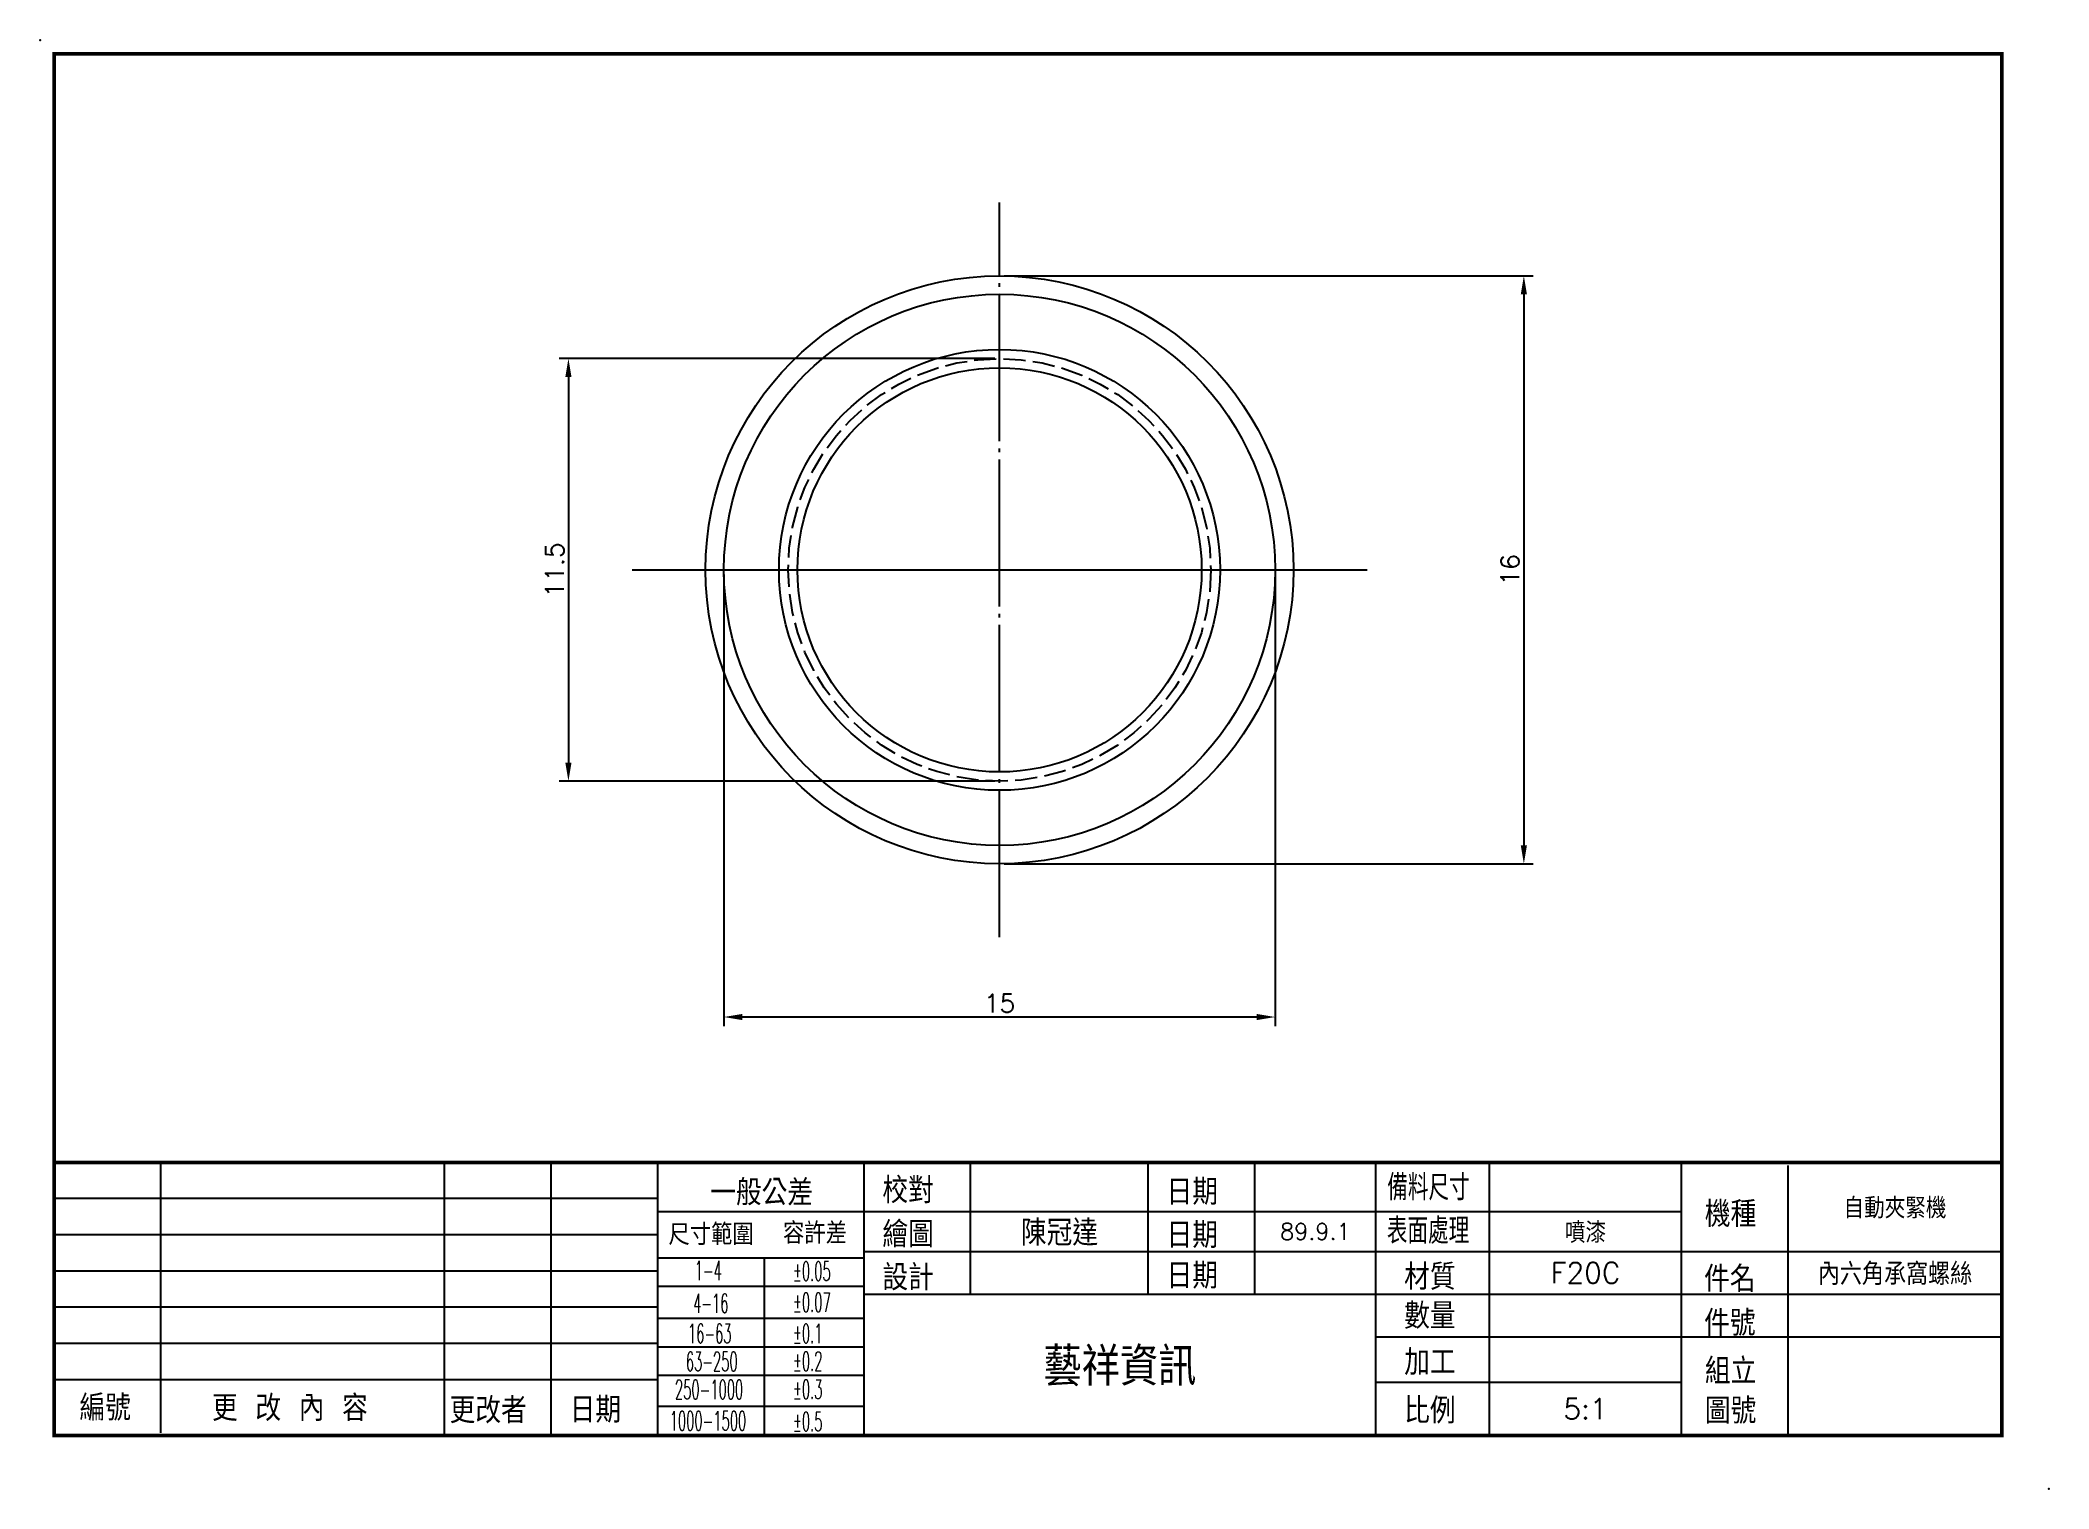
# Model space of a CAD drawing. Extents: x -172.8 to -118.2, y 1034 to 1073.4.
import ezdxf
from ezdxf.enums import TextEntityAlignment as Align

# ---------------------------------------------------------------- set-up
doc = ezdxf.new("R2010")
doc.units = 0
doc.header["$LTSCALE"] = 0.2
doc.header["$MEASUREMENT"] = 0
doc.linetypes.add('CENTER', pattern=[22, 20, -1, 0, -1])
doc.linetypes.add('DASHED', pattern=[4, 3, -1])
doc.layers.get('0').update_dxf_attribs({"linetype": 'CONTINUOUS'})
doc.layers.get('DEFPOINTS').update_dxf_attribs({"linetype": 'CONTINUOUS'})
for name, color, linetype in [('BORDER', 7, 'CONTINUOUS'), ('DIM', 2, 'CONTINUOUS'), ('SHEET', 7, 'CONTINUOUS')]:
    doc.layers.add(name, color=color, linetype=linetype)
doc.styles.add('CHINA', font='romans.shx', dxfattribs={"bigfont": 'chineset.shx'})
doc.styles.add('ROMANS', font='romans', dxfattribs={"width": 0.5})
doc.styles.get("Standard").update_dxf_attribs({"font": 'txt.shx', "bigfont": 'chineset.shx'})
doc.dimstyles.get("Standard").update_dxf_attribs({"dimtxt": 0.18, "dimasz": 0.18, "dimexe": 0.18, "dimexo": 0.0625, "dimgap": 0.09, "dimtad": 0, "dimtih": 1, "dimtoh": 1, "dimdec": 4, "dimzin": 0, "dimtxsty": 'STANDARD', "dimcen": 0.09, "dimazin": 3, "dimtfac": 1, "dimtdec": 4, "dimtofl": 0, "dimtmove": 0, "dimatfit": 3, "dimtolj": 1, "dimtzin": 0})

# ---------------------------------------------------------------- blocks, each defined once
blk = doc.blocks.new('A4')
for p in [(-134.41, 77.3), (138.88, -119.82)]:
    blk.add_point(p)
at = {"layer": 'SHEET'}
for p, q in [((-117.99, -112.19), (-117.99, -75.44)), ((-79.39, -112.56), (-79.39, -75.44)), ((-64.88, -112.56), (-64.88, -75.44)), ((-50.37, -112.56), (-50.37, -75.44)), ((-22.32, -112.56), (-22.32, -75.44)), ((-7.82, -93.33), (-7.82, -75.44)), ((16.36, -93.33), (16.36, -75.44)), ((30.87, -93.33), (30.87, -75.44)), ((47.31, -112.56), (47.31, -75.44)), ((62.79, -112.56), (62.79, -75.44)), ((88.9, -112.56), (88.9, -75.44)), ((103.41, -112.56), (103.41, -75.81)), ((-132.5, -80.27), (-50.37, -80.27)), ((-50.37, -82.1), (88.9, -82.1)), ((-132.5, -85.2), (-50.37, -85.2)), ((-132.5, -90.14), (-50.37, -90.14)), ((-50.37, -88.39), (-22.32, -88.39)), ((-35.86, -112.56), (-35.86, -88.39)), ((-22.32, -87.52), (132.5, -87.52)), ((-50.37, -92.25), (-22.32, -92.25)), ((-132.5, -95.07), (-50.37, -95.07)), ((-22.32, -93.33), (132.5, -93.33)), ((-50.37, -96.61), (-22.32, -96.61)), ((-132.5, -100), (-50.37, -100)), ((-50.37, -100.48), (-22.32, -100.48)), ((47.31, -99.13), (132.5, -99.13)), ((-132.5, -104.93), (-50.37, -104.93)), ((-50.37, -104.34), (-22.32, -104.34)), ((47.31, -105.31), (88.9, -105.31)), ((-50.37, -108.59), (-22.32, -108.59))]:
    blk.add_line(p, q, dxfattribs=at)
at = {"layer": 'SHEET', "const_width": 0.5}
blk.add_lwpolyline([(-132.5, -112.56), (-132.5, 75.44), (132.5, 75.44), (132.5, -112.56)], close=True, dxfattribs=at)
blk.add_lwpolyline([(-132.5, -75.44), (132.5, -75.44)], dxfattribs=at)
at = {"layer": 'SHEET', "color": 2, "style": 'CHINA'}
blk.add_text('一般公差', height=3.5, dxfattribs=at).set_placement((-36.25, -79.33), align=Align.MIDDLE)
for s, height, p in [('校對', 3.5, (-19.82, -80.96)), ('日期', 3.5, (18.84, -81.18)), ('機種', 3.5, (92.08, -84.19)), ('尺寸範圍', 2.901, (-48.93, -86.66)), ('容許差', 2.901, (-33.34, -86.48)), ('繪圖', 3.5, (-19.82, -86.95)), ('日期', 3.5, (18.84, -87.06)), ('設計', 3.5, (-19.82, -92.82)), ('日期', 3.5, (18.84, -92.58)), ('材質', 3.5, (51.17, -92.74)), ('件名', 3.5, (91.98, -93.02)), ('數量', 3.5, (51.17, -98.05)), ('件號', 3.5, (91.98, -99.02)), ('加工', 3.5, (51.17, -104.35)), ('組立', 3.5, (92.08, -105.55)), ('編號', 3.5, (-129.06, -110.55)), ('更 改 內 容', 3.5, (-111.03, -110.59)), ('更改者', 3.5, (-78.7, -110.9)), ('日期', 3.5, (-62.36, -110.83)), ('比例', 3.5, (51.17, -110.93)), ('圖號', 3.5, (92.08, -110.97))]:
    blk.add_text(s, height=height, dxfattribs=at).set_placement(p)
at = {"layer": 'SHEET', "color": 2}
for s, height, style, width, p in [('備料尺寸', 3.5, 'CHINA', 0.8, (48.88, -80.56)), ('表面處理', 3.5, 'CHINA', 0.8, (48.82, -86.47)), ('1-4', 2.611, 'ROMANS', 0.5, (-45.35, -91.42)), ('%%p0.05', 2.611, 'ROMANS', 0.5, (-32, -91.52)), ('4-16', 2.611, 'ROMANS', 0.5, (-45.57, -95.88)), ('%%p0.07', 2.611, 'ROMANS', 0.5, (-32, -95.75)), ('16-63', 2.611, 'ROMANS', 0.5, (-46.27, -99.99)), ('%%p0.1', 2.611, 'ROMANS', 0.5, (-32, -99.98)), ('63-250', 2.611, 'ROMANS', 0.5, (-46.56, -103.81)), ('%%p0.2', 2.611, 'ROMANS', 0.5, (-32, -103.78)), ('250-1000', 2.611, 'ROMANS', 0.5, (-48.04, -107.62)), ('%%p0.3', 2.611, 'ROMANS', 0.5, (-32, -107.59)), ('1000-1500', 2.611, 'ROMANS', 0.5, (-48.75, -111.87)), ('%%p0.5', 2.611, 'ROMANS', 0.5, (-32, -111.98))]:
    blk.add_text(s, height=height, dxfattribs=dict(at, style=style, width=width)).set_placement(p)
blk = doc.blocks.new('A4TZT')
at = {"layer": 'DIM', "color": 2, "linetype": 'CONTINUOUS', "style": 'CHINA'}
for tag, height, p in [('ITEM', 2.8, (117.95, -81.48)), ('DRAWER', 3.5, (4.27, -84.81)), ('DATE1', 2.24, (39.09, -84.81)), ('SURFACE', 2.8, (75.84, -84.81)), ('DESIGNER', 3.5, (4.26, -90.48)), ('DATE2', 2.24, (39.09, -90.43)), ('MATERIAL', 2.8, (75.84, -90.43)), ('PARTNAME', 3, (117.95, -90.43)), ('QTY', 2.8, (75.84, -96.23)), ('PNUM', 2.8, (117.95, -96.23)), ('COMPANY', 5.2, (12.49, -102.95)), ('COMNO', 2.8, (117.95, -105.85)), ('SCALE', 2.8, (75.84, -108.94))]:
    blk.add_attdef(tag, text='', height=height, dxfattribs=at).set_placement(p, align=Align.MIDDLE)
blk = doc.blocks.new('*D3')
at = {"color": 0, "linetype": 'BYBLOCK'}
for p, q in [((-146.598, 1067.011), (-132.205, 1067.011)), ((-132.455, 1066.511), (-132.455, 1051.511)), ((-146.598, 1051.011), (-132.205, 1051.011))]:
    blk.add_line(p, q, dxfattribs=at)
for points in [[(-132.539, 1066.511), (-132.372, 1066.511), (-132.455, 1067.011)], [(-132.539, 1051.511), (-132.372, 1051.511), (-132.455, 1051.011)]]:
    blk.add_solid(points, dxfattribs=at)
at = {"layer": 'DEFPOINTS', "color": 0, "linetype": 'BYBLOCK'}
for p in [(-146.723, 1067.011), (-146.723, 1051.011), (-132.455, 1051.011)]:
    blk.add_point(p, dxfattribs=at)
at = {"color": 0, "linetype": 'BYBLOCK', "insert": (-132.83, 1059.011), "char_height": 0.5, "attachment_point": 5, "rotation": 90}
blk.add_mtext('\\A1;16', dxfattribs=at)
blk = doc.blocks.new('*D4')
at = {"color": 0, "linetype": 'BYBLOCK'}
for p, q in [((-154.223, 1058.886), (-154.223, 1046.592)), ((-139.223, 1058.886), (-139.223, 1046.592)), ((-139.723, 1046.842), (-153.723, 1046.842))]:
    blk.add_line(p, q, dxfattribs=at)
for points in [[(-153.723, 1046.925), (-153.723, 1046.758), (-154.223, 1046.842)], [(-139.723, 1046.925), (-139.723, 1046.758), (-139.223, 1046.842)]]:
    blk.add_solid(points, dxfattribs=at)
at = {"layer": 'DEFPOINTS', "color": 0, "linetype": 'BYBLOCK'}
for p in [(-154.223, 1059.011), (-139.223, 1059.011), (-154.223, 1046.842)]:
    blk.add_point(p, dxfattribs=at)
at = {"color": 0, "linetype": 'BYBLOCK', "insert": (-146.723, 1047.217), "char_height": 0.5, "attachment_point": 5}
blk.add_mtext('\\A1;15', dxfattribs=at)
blk = doc.blocks.new('*D5')
at = {"color": 0, "linetype": 'BYBLOCK'}
for p, q in [((-146.848, 1064.761), (-158.704, 1064.761)), ((-158.454, 1064.261), (-158.454, 1053.761)), ((-146.848, 1053.261), (-158.704, 1053.261))]:
    blk.add_line(p, q, dxfattribs=at)
for points in [[(-158.537, 1064.261), (-158.37, 1064.261), (-158.454, 1064.761)], [(-158.537, 1053.761), (-158.37, 1053.761), (-158.454, 1053.261)]]:
    blk.add_solid(points, dxfattribs=at)
at = {"layer": 'DEFPOINTS', "color": 0, "linetype": 'BYBLOCK'}
for p in [(-146.723, 1064.761), (-158.454, 1053.261), (-146.723, 1053.261)]:
    blk.add_point(p, dxfattribs=at)
at = {"color": 0, "linetype": 'BYBLOCK', "insert": (-158.829, 1059.011), "char_height": 0.5, "attachment_point": 5, "rotation": 90}
blk.add_mtext('\\A1;11.5', dxfattribs=at)

msp = doc.modelspace()

# ---------------------------------------------------------------- linework, layer by layer
at = {"color": 1, "linetype": 'CENTER'}
msp.add_line((-146.72277, 1049.011), (-146.72277, 1069.011), dxfattribs=at)
at = {"color": 7, "linetype": 'CONTINUOUS'}
msp.add_line((-156.72277, 1059.011), (-136.72277, 1059.011), dxfattribs=at)
for radius in [8, 7.5, 6, 5.5]:
    msp.add_circle((-146.72277, 1059.011), radius, dxfattribs=at)
at = {"color": 3, "linetype": 'DASHED'}
msp.add_circle((-146.72277, 1059.011), 5.75, dxfattribs=at)

# ---------------------------------------------------------------- block references
at = {"layer": 'BORDER', "xscale": 0.2, "yscale": 0.2, "zscale": 0.2}
msp.add_blockref('A4', (-145.94665, 1057.96635), dxfattribs=at)
at = {"layer": 'BORDER'}
ref = msp.add_blockref('A4TZT', (-145.94665, 1057.96635), dxfattribs=dict(at, xscale=0.2, yscale=0.2, zscale=0.2))
ref.add_attrib('DRAWER', '陳冠達', dxfattribs={"layer": 'DIM', "color": 2, "linetype": 'CONTINUOUS', "height": 0.7, "style": 'CHINA'}).set_placement((-145.09201, 1041.00394), align=Align.MIDDLE)
ref.add_attrib('COMPANY', '藝祥資訊', dxfattribs={"layer": 'DIM', "color": 2, "linetype": 'CONTINUOUS', "height": 1.04, "style": 'CHINA'}).set_placement((-143.44785, 1037.37711), align=Align.MIDDLE)
ref.add_attrib('DATE1', '89.9.1', dxfattribs={"layer": 'DIM', "color": 2, "linetype": 'CONTINUOUS', "height": 0.448, "style": 'CHINA'}).set_placement((-138.12851, 1041.00394), align=Align.MIDDLE)
ref.add_attrib('SURFACE', '噴漆', dxfattribs={"layer": 'DIM', "color": 2, "linetype": 'CONTINUOUS', "height": 0.56, "style": 'CHINA'}).set_placement((-130.77814, 1041.00394), align=Align.MIDDLE)
ref.add_attrib('MATERIAL', 'F20C', dxfattribs={"layer": 'DIM', "color": 2, "linetype": 'CONTINUOUS', "height": 0.56, "style": 'CHINA'}).set_placement((-130.77814, 1039.88114), align=Align.MIDDLE)
ref.add_attrib('SCALE', '5:1', dxfattribs={"layer": 'DIM', "color": 2, "linetype": 'CONTINUOUS', "height": 0.56, "style": 'CHINA'}).set_placement((-130.77814, 1036.17875), align=Align.MIDDLE)
ref.add_attrib('PARTNAME', '內六角承窩螺絲', dxfattribs={"layer": 'DIM', "color": 2, "linetype": 'CONTINUOUS', "height": 0.6, "style": 'CHINA'}).set_placement((-122.35601, 1039.88114), align=Align.MIDDLE)
ref.add_attrib('ITEM', '自動夾緊機', dxfattribs={"layer": 'DIM', "color": 2, "linetype": 'CONTINUOUS', "height": 0.56, "style": 'CHINA'}).set_placement((-122.35601, 1041.67037), align=Align.MIDDLE)

# ---------------------------------------------------------------- dimensions: what is measured, and where the dimension line sits
at = {"layer": 'DIM'}
for base, p1, p2, picture, middle in [((-132.45549, 1051.011), (-146.72277, 1067.011), (-146.72277, 1051.011), '*D3', (-132.83049, 1059.011)), ((-158.4537, 1053.261), (-146.72277, 1064.761), (-146.72277, 1053.261), '*D5', (-158.8287, 1059.011))]:
    dim = msp.add_linear_dim(base=base, p1=p1, p2=p2, angle=90, dimstyle='STANDARD', override={"dimscale": 0.2, "dimtxt": 2.5, "dimasz": 2.5, "dimexe": 1.25, "dimexo": 0.625, "dimgap": 0.625, "dimtad": 1, "dimtih": 0, "dimtoh": 0, "dimzin": 8, "dimcen": 2.5, "dimtdec": 8, "dimtofl": 1}, dxfattribs=at)
    dim.commit()
    dim.dimension.update_dxf_attribs({"geometry": picture, "text_midpoint": middle})
dim = msp.add_linear_dim(base=(-154.22277, 1046.84165), p1=(-139.22277, 1059.011), p2=(-154.22277, 1059.011), dimstyle='STANDARD', override={"dimscale": 0.2, "dimtxt": 2.5, "dimasz": 2.5, "dimexe": 1.25, "dimexo": 0.625, "dimgap": 0.625, "dimtad": 1, "dimtih": 0, "dimtoh": 0, "dimzin": 8, "dimcen": 2.5, "dimtdec": 8, "dimtofl": 1}, dxfattribs=at)
dim.commit()
dim.dimension.update_dxf_attribs({"geometry": '*D4', "text_midpoint": (-146.72277, 1047.21665)})

doc.saveas('drawing.dxf')
